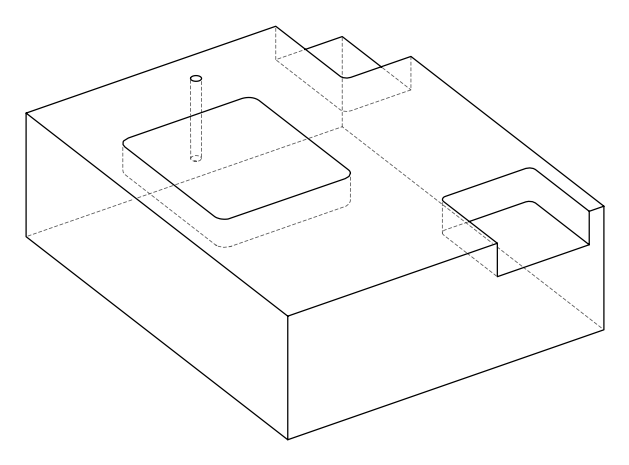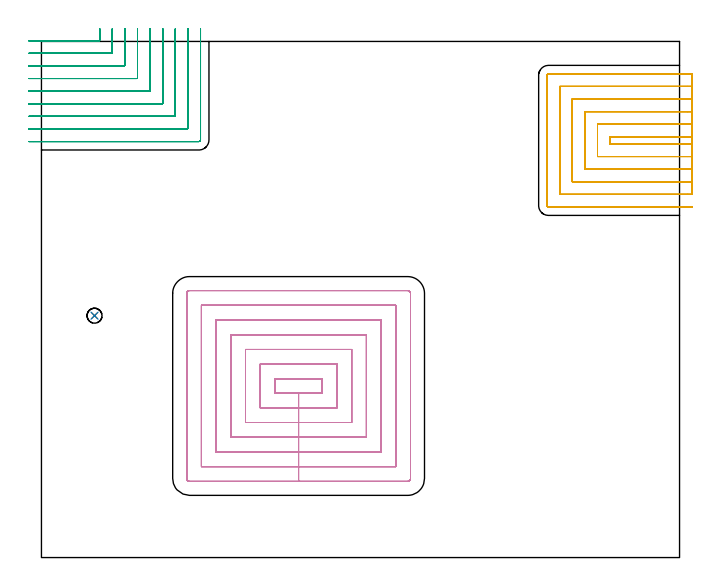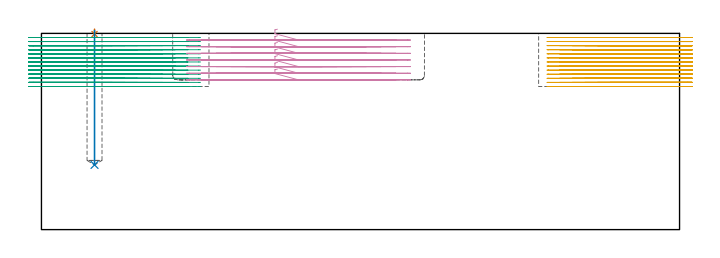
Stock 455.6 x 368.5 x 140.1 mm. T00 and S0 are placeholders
(PLAN: 5 operations, 4 tool changes, 116.5 min)
(1 SPOT_DRILL | STEP1POCKET | NXT0321_9005460120000 | 0.03 min | 1 mm3)
(2 DRILL_BLIND_HOLE_INTO_CENTER | STEP1POCKET | UGT0301_502 | 0.39 min | 8206 mm3)
(3 MILL_CORNER_NOTCH_RECTANGULAR | CORNER_NOTCH_RECTANGULAR | NXT0201_011 | Follow Part, ap 3, ae 75% | 33.87 min | 350867 mm3)
(4 MILL_RECTANGULAR_POCKET | POCKET_RECTANGULAR_STRAIGHT | UGT0201_095 | Follow Part, ap 5, ae 75% | 35.06 min | 926870 mm3)
(5 MILL_SLOT | SLOT_PARTIAL_RECTANGULAR | NXT0201_011 | Follow Part, ap 3, ae 75% | 47.12 min | 407559 mm3)
(TOOL NXT0321_9005460120000 | NC Spot Drill, 142deg, 12mm, Carbide, Uncoated | D12 PA142 FL30 Z2)
(TOOL UGT0301_502 | Carbide Drill 10.7 mm | D10.7 PA118 FL94 Z2)
(TOOL NXT0201_011 | ENDMILL 12mm [2P460-1200-NA 1630] | D12 FL38 Z6)
(TOOL UGT0201_095 | End mill 20 mm | D20 R3 FL38 Z4)
(OP 1 SPOT_DRILL)
G17 G21 G94 G90
T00 M6
G54
G17 G0 G90 X37.9 Y172.7 S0 M3
G43 Z150.1 H0
G94 G81 G98 Z139.639 F250. R143.1
G80
M5
M2
(OP 2 DRILL_BLIND_HOLE_INTO_CENTER)
G17 G21 G94 G90
T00 M6
G54
G17 G0 G90 X37.9 Y172.7 S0 M3
G43 Z150.1 H0
G94 G81 G98 Z46.2 F250. R142.1
G80
M5
M2
(OP 3 MILL_CORNER_NOTCH_RECTANGULAR)
G17 G21 G94 G90
T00 M6
G54
G17 G0 G90 X-8.979 Y369. S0 M3
G43 Z150.1 H1
Z137.185
G94 G1 X-5.979 F250.
X41.006 F500.
G3 X41.6 Y369.594 R0.6
G1 Y374.5
Y377.5 F250.
G0 Z150.1
X-9. Y360.
Z137.185
G1 X-6.
X50.005 F500.
G3 X50.6 Y360.595 R0.6
G1 Y374.5
Y377.5 F250.
G0 Z150.1
X-9. Y351.
Z137.185
G1 X-6.
X59.005 F500.
G3 X59.6 Y351.595 R0.6
G1 Y374.5
Y377.5 F250.
G0 Z150.1
X-9. Y342.
Z137.185
G1 X-6.
X68.005 F500.
G3 X68.6 Y342.595 R0.6
G1 Y374.5
Y377.5 F250.
G0 Z150.1
X-9. Y333.
Z137.185
G1 X-6.
X77.005 F500.
G3 X77.6 Y333.595 R0.6
G1 Y374.5
Y377.5 F250.
G0 Z150.1
X-9. Y324.
Z137.185
G1 X-6.
X86.004 F500.
G3 X86.6 Y324.596 R0.6
G1 Y374.5
Y377.5 F250.
G0 Z150.1
X-9. Y315.
Z137.185
G1 X-6.
X95.004 F500.
G3 X95.6 Y315.596 R0.6
G1 Y374.5
Y377.5 F250.
G0 Z150.1
X-9. Y306.
Z137.185
G1 X-6.
X104.004 F500.
G3 X104.6 Y306.596 R0.6
G1 Y374.5
Y377.5 F250.
G0 Z150.1
X-9. Y297.
Z137.185
G1 X-6.
X112.4 F500.
G3 X113.6 Y298.2 R1.2
G1 Y374.5
Y377.5 F250.
G0 Z150.1
X-8.979 Y369.
Z134.269
G1 X-5.979
X41.006 F500.
G3 X41.6 Y369.594 R0.6
G1 Y374.5
Y377.5 F250.
G0 Z150.1
X-9. Y360.
Z134.269
G1 X-6.
X50.005 F500.
G3 X50.6 Y360.595 R0.6
G1 Y374.5
Y377.5 F250.
G0 Z150.1
X-9. Y351.
Z134.269
G1 X-6.
X59.005 F500.
G3 X59.6 Y351.595 R0.6
G1 Y374.5
Y377.5 F250.
G0 Z150.1
X-9. Y342.
Z134.269
G1 X-6.
X68.005 F500.
G3 X68.6 Y342.595 R0.6
G1 Y374.5
Y377.5 F250.
G0 Z150.1
X-9. Y333.
Z134.269
G1 X-6.
X77.005 F500.
G3 X77.6 Y333.595 R0.6
G1 Y374.5
Y377.5 F250.
G0 Z150.1
X-9. Y324.
Z134.269
G1 X-6.
X86.004 F500.
G3 X86.6 Y324.596 R0.6
G1 Y374.5
Y377.5 F250.
G0 Z150.1
X-9. Y315.
Z134.269
G1 X-6.
X95.004 F500.
G3 X95.6 Y315.596 R0.6
G1 Y374.5
Y377.5 F250.
G0 Z150.1
X-9. Y306.
Z134.269
G1 X-6.
X104.004 F500.
G3 X104.6 Y306.596 R0.6
G1 Y374.5
Y377.5 F250.
G0 Z150.1
X-9. Y297.
Z134.269
G1 X-6.
X112.4 F500.
G3 X113.6 Y298.2 R1.2
G1 Y374.5
Y377.5 F250.
G0 Z150.1
X-8.979 Y369.
Z131.354
G1 X-5.979
X41.006 F500.
G3 X41.6 Y369.594 R0.6
G1 Y374.5
Y377.5 F250.
G0 Z150.1
X-9. Y360.
Z131.354
G1 X-6.
X50.005 F500.
G3 X50.6 Y360.595 R0.6
G1 Y374.5
Y377.5 F250.
G0 Z150.1
X-9. Y351.
Z131.354
G1 X-6.
X59.005 F500.
G3 X59.6 Y351.595 R0.6
G1 Y374.5
Y377.5 F250.
G0 Z150.1
X-9. Y342.
Z131.354
G1 X-6.
X68.005 F500.
G3 X68.6 Y342.595 R0.6
G1 Y374.5
Y377.5 F250.
G0 Z150.1
X-9. Y333.
Z131.354
G1 X-6.
X77.005 F500.
G3 X77.6 Y333.595 R0.6
G1 Y374.5
Y377.5 F250.
G0 Z150.1
X-9. Y324.
Z131.354
G1 X-6.
X86.004 F500.
G3 X86.6 Y324.596 R0.6
G1 Y374.5
Y377.5 F250.
G0 Z150.1
X-9. Y315.
Z131.354
G1 X-6.
X95.004 F500.
G3 X95.6 Y315.596 R0.6
G1 Y374.5
Y377.5 F250.
G0 Z150.1
X-9. Y306.
Z131.354
G1 X-6.
X104.004 F500.
G3 X104.6 Y306.596 R0.6
G1 Y374.5
Y377.5 F250.
G0 Z150.1
X-9. Y297.
Z131.354
G1 X-6.
X112.4 F500.
G3 X113.6 Y298.2 R1.2
G1 Y374.5
Y377.5 F250.
G0 Z150.1
X-8.979 Y369.
Z128.438
G1 X-5.979
X41.006 F500.
G3 X41.6 Y369.594 R0.6
G1 Y374.5
Y377.5 F250.
G0 Z150.1
X-9. Y360.
Z128.438
G1 X-6.
X50.005 F500.
G3 X50.6 Y360.595 R0.6
G1 Y374.5
Y377.5 F250.
G0 Z150.1
X-9. Y351.
Z128.438
G1 X-6.
X59.005 F500.
G3 X59.6 Y351.595 R0.6
G1 Y374.5
Y377.5 F250.
G0 Z150.1
X-9. Y342.
Z128.438
G1 X-6.
X68.005 F500.
G3 X68.6 Y342.595 R0.6
G1 Y374.5
Y377.5 F250.
G0 Z150.1
X-9. Y333.
Z128.438
G1 X-6.
X77.005 F500.
G3 X77.6 Y333.595 R0.6
G1 Y374.5
Y377.5 F250.
G0 Z150.1
X-9. Y324.
Z128.438
G1 X-6.
X86.004 F500.
G3 X86.6 Y324.596 R0.6
G1 Y374.5
Y377.5 F250.
G0 Z150.1
X-9. Y315.
Z128.438
G1 X-6.
X95.004 F500.
G3 X95.6 Y315.596 R0.6
G1 Y374.5
Y377.5 F250.
G0 Z150.1
X-9. Y306.
Z128.438
G1 X-6.
X104.004 F500.
G3 X104.6 Y306.596 R0.6
G1 Y374.5
Y377.5 F250.
G0 Z150.1
X-9. Y297.
Z128.438
G1 X-6.
X112.4 F500.
G3 X113.6 Y298.2 R1.2
G1 Y374.5
Y377.5 F250.
G0 Z150.1
X-8.979 Y369.
Z125.523
G1 X-5.979
X41.006 F500.
G3 X41.6 Y369.594 R0.6
G1 Y374.5
Y377.5 F250.
G0 Z150.1
X-9. Y360.
Z125.523
G1 X-6.
X50.005 F500.
G3 X50.6 Y360.595 R0.6
G1 Y374.5
Y377.5 F250.
G0 Z150.1
X-9. Y351.
Z125.523
G1 X-6.
X59.005 F500.
G3 X59.6 Y351.595 R0.6
G1 Y374.5
Y377.5 F250.
G0 Z150.1
X-9. Y342.
Z125.523
G1 X-6.
X68.005 F500.
G3 X68.6 Y342.595 R0.6
G1 Y374.5
Y377.5 F250.
G0 Z150.1
X-9. Y333.
Z125.523
G1 X-6.
X77.005 F500.
G3 X77.6 Y333.595 R0.6
G1 Y374.5
Y377.5 F250.
G0 Z150.1
X-9. Y324.
Z125.523
G1 X-6.
X86.004 F500.
G3 X86.6 Y324.596 R0.6
G1 Y374.5
Y377.5 F250.
G0 Z150.1
X-9. Y315.
Z125.523
G1 X-6.
X95.004 F500.
G3 X95.6 Y315.596 R0.6
G1 Y374.5
Y377.5 F250.
G0 Z150.1
X-9. Y306.
Z125.523
G1 X-6.
X104.004 F500.
G3 X104.6 Y306.596 R0.6
G1 Y374.5
Y377.5 F250.
G0 Z150.1
X-9. Y297.
Z125.523
G1 X-6.
X112.4 F500.
G3 X113.6 Y298.2 R1.2
G1 Y374.5
Y377.5 F250.
G0 Z150.1
X-8.979 Y369.
Z122.608
G1 X-5.979
X41.006 F500.
G3 X41.6 Y369.594 R0.6
G1 Y374.5
Y377.5 F250.
G0 Z150.1
X-9. Y360.
Z122.608
G1 X-6.
X50.005 F500.
G3 X50.6 Y360.595 R0.6
G1 Y374.5
Y377.5 F250.
G0 Z150.1
X-9. Y351.
Z122.608
G1 X-6.
X59.005 F500.
G3 X59.6 Y351.595 R0.6
G1 Y374.5
Y377.5 F250.
G0 Z150.1
X-9. Y342.
Z122.608
G1 X-6.
X68.005 F500.
G3 X68.6 Y342.595 R0.6
G1 Y374.5
Y377.5 F250.
G0 Z150.1
X-9. Y333.
Z122.608
G1 X-6.
X77.005 F500.
G3 X77.6 Y333.595 R0.6
G1 Y374.5
Y377.5 F250.
G0 Z150.1
X-9. Y324.
Z122.608
G1 X-6.
X86.004 F500.
G3 X86.6 Y324.596 R0.6
G1 Y374.5
Y377.5 F250.
G0 Z150.1
X-9. Y315.
Z122.608
G1 X-6.
X95.004 F500.
G3 X95.6 Y315.596 R0.6
G1 Y374.5
Y377.5 F250.
G0 Z150.1
X-9. Y306.
Z122.608
G1 X-6.
X104.004 F500.
G3 X104.6 Y306.596 R0.6
G1 Y374.5
Y377.5 F250.
G0 Z150.1
X-9. Y297.
Z122.608
G1 X-6.
X112.4 F500.
G3 X113.6 Y298.2 R1.2
G1 Y374.5
Y377.5 F250.
G0 Z150.1
X-8.979 Y369.
Z119.692
G1 X-5.979
X41.006 F500.
G3 X41.6 Y369.594 R0.6
G1 Y374.5
Y377.5 F250.
G0 Z150.1
X-9. Y360.
Z119.692
G1 X-6.
X50.005 F500.
G3 X50.6 Y360.595 R0.6
G1 Y374.5
Y377.5 F250.
G0 Z150.1
X-9. Y351.
Z119.692
G1 X-6.
X59.005 F500.
G3 X59.6 Y351.595 R0.6
G1 Y374.5
Y377.5 F250.
G0 Z150.1
X-9. Y342.
Z119.692
G1 X-6.
X68.005 F500.
G3 X68.6 Y342.595 R0.6
G1 Y374.5
Y377.5 F250.
G0 Z150.1
X-9. Y333.
Z119.692
G1 X-6.
X77.005 F500.
G3 X77.6 Y333.595 R0.6
G1 Y374.5
Y377.5 F250.
G0 Z150.1
X-9. Y324.
Z119.692
G1 X-6.
X86.004 F500.
G3 X86.6 Y324.596 R0.6
G1 Y374.5
Y377.5 F250.
G0 Z150.1
X-9. Y315.
Z119.692
G1 X-6.
X95.004 F500.
G3 X95.6 Y315.596 R0.6
G1 Y374.5
Y377.5 F250.
G0 Z150.1
X-9. Y306.
Z119.692
G1 X-6.
X104.004 F500.
G3 X104.6 Y306.596 R0.6
G1 Y374.5
Y377.5 F250.
G0 Z150.1
X-9. Y297.
Z119.692
G1 X-6.
X112.4 F500.
G3 X113.6 Y298.2 R1.2
G1 Y374.5
Y377.5 F250.
G0 Z150.1
X-8.979 Y369.
Z116.777
G1 X-5.979
X41.006 F500.
G3 X41.6 Y369.594 R0.6
G1 Y374.5
Y377.5 F250.
G0 Z150.1
X-9. Y360.
Z116.777
G1 X-6.
X50.005 F500.
G3 X50.6 Y360.595 R0.6
G1 Y374.5
Y377.5 F250.
G0 Z150.1
X-9. Y351.
Z116.777
G1 X-6.
X59.005 F500.
G3 X59.6 Y351.595 R0.6
G1 Y374.5
Y377.5 F250.
G0 Z150.1
X-9. Y342.
Z116.777
G1 X-6.
X68.005 F500.
G3 X68.6 Y342.595 R0.6
G1 Y374.5
Y377.5 F250.
G0 Z150.1
X-9. Y333.
Z116.777
G1 X-6.
X77.005 F500.
G3 X77.6 Y333.595 R0.6
G1 Y374.5
Y377.5 F250.
G0 Z150.1
X-9. Y324.
Z116.777
G1 X-6.
X86.004 F500.
G3 X86.6 Y324.596 R0.6
G1 Y374.5
Y377.5 F250.
G0 Z150.1
X-9. Y315.
Z116.777
G1 X-6.
X95.004 F500.
G3 X95.6 Y315.596 R0.6
G1 Y374.5
Y377.5 F250.
G0 Z150.1
X-9. Y306.
Z116.777
G1 X-6.
X104.004 F500.
G3 X104.6 Y306.596 R0.6
G1 Y374.5
Y377.5 F250.
G0 Z150.1
X-9. Y297.
Z116.777
G1 X-6.
X112.4 F500.
G3 X113.6 Y298.2 R1.2
G1 Y374.5
Y377.5 F250.
G0 Z150.1
X-8.979 Y369.
Z113.862
G1 X-5.979
X41.006 F500.
G3 X41.6 Y369.594 R0.6
G1 Y374.5
Y377.5 F250.
G0 Z150.1
X-9. Y360.
Z113.862
G1 X-6.
X50.005 F500.
G3 X50.6 Y360.595 R0.6
G1 Y374.5
Y377.5 F250.
G0 Z150.1
X-9. Y351.
Z113.862
G1 X-6.
X59.005 F500.
G3 X59.6 Y351.595 R0.6
G1 Y374.5
Y377.5 F250.
G0 Z150.1
X-9. Y342.
Z113.862
G1 X-6.
X68.005 F500.
G3 X68.6 Y342.595 R0.6
G1 Y374.5
Y377.5 F250.
G0 Z150.1
X-9. Y333.
Z113.862
G1 X-6.
X77.005 F500.
G3 X77.6 Y333.595 R0.6
G1 Y374.5
Y377.5 F250.
G0 Z150.1
X-9. Y324.
Z113.862
G1 X-6.
X86.004 F500.
G3 X86.6 Y324.596 R0.6
G1 Y374.5
Y377.5 F250.
G0 Z150.1
X-9. Y315.
Z113.862
G1 X-6.
X95.004 F500.
G3 X95.6 Y315.596 R0.6
G1 Y374.5
Y377.5 F250.
G0 Z150.1
X-9. Y306.
Z113.862
G1 X-6.
X104.004 F500.
G3 X104.6 Y306.596 R0.6
G1 Y374.5
Y377.5 F250.
G0 Z150.1
X-9. Y297.
Z113.862
G1 X-6.
X112.4 F500.
G3 X113.6 Y298.2 R1.2
G1 Y374.5
Y377.5 F250.
G0 Z150.1
X-8.979 Y369.
Z110.946
G1 X-5.979
X41.006 F500.
G3 X41.6 Y369.594 R0.6
G1 Y374.5
Y377.5 F250.
G0 Z150.1
X-9. Y360.
Z110.946
G1 X-6.
X50.005 F500.
G3 X50.6 Y360.595 R0.6
G1 Y374.5
Y377.5 F250.
G0 Z150.1
X-9. Y351.
Z110.946
G1 X-6.
X59.005 F500.
G3 X59.6 Y351.595 R0.6
G1 Y374.5
Y377.5 F250.
G0 Z150.1
X-9. Y342.
Z110.946
G1 X-6.
X68.005 F500.
G3 X68.6 Y342.595 R0.6
G1 Y374.5
Y377.5 F250.
G0 Z150.1
X-9. Y333.
Z110.946
G1 X-6.
X77.005 F500.
G3 X77.6 Y333.595 R0.6
G1 Y374.5
Y377.5 F250.
G0 Z150.1
X-9. Y324.
Z110.946
G1 X-6.
X86.004 F500.
G3 X86.6 Y324.596 R0.6
G1 Y374.5
Y377.5 F250.
G0 Z150.1
X-9. Y315.
Z110.946
G1 X-6.
X95.004 F500.
G3 X95.6 Y315.596 R0.6
G1 Y374.5
Y377.5 F250.
G0 Z150.1
X-9. Y306.
Z110.946
G1 X-6.
X104.004 F500.
G3 X104.6 Y306.596 R0.6
G1 Y374.5
Y377.5 F250.
G0 Z150.1
X-9. Y297.
Z110.946
G1 X-6.
X112.4 F500.
G3 X113.6 Y298.2 R1.2
G1 Y374.5
Y377.5 F250.
G0 Z150.1
X-8.979 Y369.
Z108.031
G1 X-5.979
X41.006 F500.
G3 X41.6 Y369.594 R0.6
G1 Y374.5
Y377.5 F250.
G0 Z150.1
X-9. Y360.
Z108.031
G1 X-6.
X50.005 F500.
G3 X50.6 Y360.595 R0.6
G1 Y374.5
Y377.5 F250.
G0 Z150.1
X-9. Y351.
Z108.031
G1 X-6.
X59.005 F500.
G3 X59.6 Y351.595 R0.6
G1 Y374.5
Y377.5 F250.
G0 Z150.1
X-9. Y342.
Z108.031
G1 X-6.
X68.005 F500.
G3 X68.6 Y342.595 R0.6
G1 Y374.5
Y377.5 F250.
G0 Z150.1
X-9. Y333.
Z108.031
G1 X-6.
X77.005 F500.
G3 X77.6 Y333.595 R0.6
G1 Y374.5
Y377.5 F250.
G0 Z150.1
X-9. Y324.
Z108.031
G1 X-6.
X86.004 F500.
G3 X86.6 Y324.596 R0.6
G1 Y374.5
Y377.5 F250.
G0 Z150.1
X-9. Y315.
Z108.031
G1 X-6.
X95.004 F500.
G3 X95.6 Y315.596 R0.6
G1 Y374.5
Y377.5 F250.
G0 Z150.1
X-9. Y306.
Z108.031
G1 X-6.
X104.004 F500.
G3 X104.6 Y306.596 R0.6
G1 Y374.5
Y377.5 F250.
G0 Z150.1
X-9. Y297.
Z108.031
G1 X-6.
X112.4 F500.
G3 X113.6 Y298.2 R1.2
G1 Y374.5
Y377.5 F250.
G0 Z150.1
X-8.979 Y369.
Z105.115
G1 X-5.979
X41.006 F500.
G3 X41.6 Y369.594 R0.6
G1 Y374.5
Y377.5 F250.
G0 Z150.1
X-9. Y360.
Z105.115
G1 X-6.
X50.005 F500.
G3 X50.6 Y360.595 R0.6
G1 Y374.5
Y377.5 F250.
G0 Z150.1
X-9. Y351.
Z105.115
G1 X-6.
X59.005 F500.
G3 X59.6 Y351.595 R0.6
G1 Y374.5
Y377.5 F250.
G0 Z150.1
X-9. Y342.
Z105.115
G1 X-6.
X68.005 F500.
G3 X68.6 Y342.595 R0.6
G1 Y374.5
Y377.5 F250.
G0 Z150.1
X-9. Y333.
Z105.115
G1 X-6.
X77.005 F500.
G3 X77.6 Y333.595 R0.6
G1 Y374.5
Y377.5 F250.
G0 Z150.1
X-9. Y324.
Z105.115
G1 X-6.
X86.004 F500.
G3 X86.6 Y324.596 R0.6
G1 Y374.5
Y377.5 F250.
G0 Z150.1
X-9. Y315.
Z105.115
G1 X-6.
X95.004 F500.
G3 X95.6 Y315.596 R0.6
G1 Y374.5
Y377.5 F250.
G0 Z150.1
X-9. Y306.
Z105.115
G1 X-6.
X104.004 F500.
G3 X104.6 Y306.596 R0.6
G1 Y374.5
Y377.5 F250.
G0 Z150.1
X-9. Y297.
Z105.115
G1 X-6.
X112.4 F500.
G3 X113.6 Y298.2 R1.2
G1 Y374.5
Y377.5 F250.
G0 Z150.1
X-8.979 Y369.
Z102.2
G1 X-5.979
X41.006 F500.
G3 X41.6 Y369.594 R0.6
G1 Y374.5
Y377.5 F250.
G0 Z150.1
X-9. Y360.
Z102.2
G1 X-6.
X50.005 F500.
G3 X50.6 Y360.595 R0.6
G1 Y374.5
Y377.5 F250.
G0 Z150.1
X-9. Y351.
Z102.2
G1 X-6.
X59.005 F500.
G3 X59.6 Y351.595 R0.6
G1 Y374.5
Y377.5 F250.
G0 Z150.1
X-9. Y342.
Z102.2
G1 X-6.
X68.005 F500.
G3 X68.6 Y342.595 R0.6
G1 Y374.5
Y377.5 F250.
G0 Z150.1
X-9. Y333.
Z102.2
G1 X-6.
X77.005 F500.
G3 X77.6 Y333.595 R0.6
G1 Y374.5
Y377.5 F250.
G0 Z150.1
X-9. Y324.
Z102.2
G1 X-6.
X86.004 F500.
G3 X86.6 Y324.596 R0.6
G1 Y374.5
Y377.5 F250.
G0 Z150.1
X-9. Y315.
Z102.2
G1 X-6.
X95.004 F500.
G3 X95.6 Y315.596 R0.6
G1 Y374.5
Y377.5 F250.
G0 Z150.1
X-9. Y306.
Z102.2
G1 X-6.
X104.004 F500.
G3 X104.6 Y306.596 R0.6
G1 Y374.5
Y377.5 F250.
G0 Z150.1
X-9. Y297.
Z102.2
G1 X-6.
X112.4 F500.
G3 X113.6 Y298.2 R1.2
G1 Y374.5
Y377.5 F250.
G0 Z150.1
M5
M2
(OP 4 MILL_RECTANGULAR_POCKET)
G17 G21 G94 G90
T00 M6
G54
G17 G0 G90 X168.497 Y127.6 S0 M3
G43 Z150.1 H0
Z143.1
G94 G1 X166.7 Z142.618 F250.
Y117.4 Z139.885
X183.6 Z135.357
X200.5 F500.
Y127.6
X166.7
Y117.4
X183.6
Y106.9
X211.
Y138.1
X156.2
Y106.9
X183.6
Y96.4
X221.5
Y148.6
X145.7
Y96.4
X183.6
Y85.9
X232.
Y159.1
X135.2
Y85.9
X183.6
Y75.4
X242.5
Y169.6
X124.7
Y75.4
X183.6
Y64.9
X253.
Y180.1
X114.2
Y64.9
X183.6
Y54.4
X261.5
G3 X263.5 Y56.4 R2.
G1 Y188.6
G3 X261.5 Y190.6 R2.
G1 X105.7
G3 X103.7 Y188.6 R2.
G1 Y56.4
G3 X105.7 Y54.4 R2.
G1 X183.6
X184.6
G0 X168.497 Y127.6 Z138.357
G1 X166.7 Z137.876 F250.
Y117.4 Z135.143
X183.6 Z130.614
X200.5 F500.
Y127.6
X166.7
Y117.4
X183.6
Y106.9
X211.
Y138.1
X156.2
Y106.9
X183.6
Y96.4
X221.5
Y148.6
X145.7
Y96.4
X183.6
Y85.9
X232.
Y159.1
X135.2
Y85.9
X183.6
Y75.4
X242.5
Y169.6
X124.7
Y75.4
X183.6
Y64.9
X253.
Y180.1
X114.2
Y64.9
X183.6
Y54.4
X261.5
G3 X263.5 Y56.4 R2.
G1 Y188.6
G3 X261.5 Y190.6 R2.
G1 X105.7
G3 X103.7 Y188.6 R2.
G1 Y56.4
G3 X105.7 Y54.4 R2.
G1 X183.6
X184.6
G0 X168.497 Y127.6 Z133.614
G1 X166.7 Z133.133 F250.
Y117.4 Z130.4
X183.6 Z125.871
X200.5 F500.
Y127.6
X166.7
Y117.4
X183.6
Y106.9
X211.
Y138.1
X156.2
Y106.9
X183.6
Y96.4
X221.5
Y148.6
X145.7
Y96.4
X183.6
Y85.9
X232.
Y159.1
X135.2
Y85.9
X183.6
Y75.4
X242.5
Y169.6
X124.7
Y75.4
X183.6
Y64.9
X253.
Y180.1
X114.2
Y64.9
X183.6
Y54.4
X261.5
G3 X263.5 Y56.4 R2.
G1 Y188.6
G3 X261.5 Y190.6 R2.
G1 X105.7
G3 X103.7 Y188.6 R2.
G1 Y56.4
G3 X105.7 Y54.4 R2.
G1 X183.6
X184.6
G0 X168.497 Y127.6 Z128.871
G1 X166.7 Z128.39 F250.
Y117.4 Z125.657
X183.6 Z121.129
X200.5 F500.
Y127.6
X166.7
Y117.4
X183.6
Y106.9
X211.
Y138.1
X156.2
Y106.9
X183.6
Y96.4
X221.5
Y148.6
X145.7
Y96.4
X183.6
Y85.9
X232.
Y159.1
X135.2
Y85.9
X183.6
Y75.4
X242.5
Y169.6
X124.7
Y75.4
X183.6
Y64.9
X253.
Y180.1
X114.2
Y64.9
X183.6
Y54.4
X261.5
G3 X263.5 Y56.4 R2.
G1 Y188.6
G3 X261.5 Y190.6 R2.
G1 X105.7
G3 X103.7 Y188.6 R2.
G1 Y56.4
G3 X105.7 Y54.4 R2.
G1 X183.6
X184.6
G0 X168.497 Y127.6 Z124.129
G1 X166.7 Z123.647 F250.
Y117.4 Z120.914
X183.6 Z116.386
X200.5 F500.
Y127.6
X166.7
Y117.4
X183.6
Y106.9
X211.
Y138.1
X156.2
Y106.9
X183.6
Y96.4
X221.5
Y148.6
X145.7
Y96.4
X183.6
Y85.9
X232.
Y159.1
X135.2
Y85.9
X183.6
Y75.4
X242.5
Y169.6
X124.7
Y75.4
X183.6
Y64.9
X253.
Y180.1
X114.2
Y64.9
X183.6
Y54.4
X261.5
G3 X263.5 Y56.4 R2.
G1 Y188.6
G3 X261.5 Y190.6 R2.
G1 X105.7
G3 X103.7 Y188.6 R2.
G1 Y56.4
G3 X105.7 Y54.4 R2.
G1 X183.6
X184.6
G0 X168.497 Y127.6 Z119.386
G1 X166.7 Z118.904 F250.
Y117.4 Z116.171
X183.6 Z111.643
X200.5 F500.
Y127.6
X166.7
Y117.4
X183.6
Y106.9
X211.
Y138.1
X156.2
Y106.9
X183.6
Y96.4
X221.5
Y148.6
X145.7
Y96.4
X183.6
Y85.9
X232.
Y159.1
X135.2
Y85.9
X183.6
Y75.4
X242.5
Y169.6
X124.7
Y75.4
X183.6
Y64.9
X253.
Y180.1
X114.2
Y64.9
X183.6
Y54.4
X261.5
G3 X263.5 Y56.4 R2.
G1 Y188.6
G3 X261.5 Y190.6 R2.
G1 X105.7
G3 X103.7 Y188.6 R2.
G1 Y56.4
G3 X105.7 Y54.4 R2.
G1 X183.6
X184.6
G0 X168.497 Y127.6 Z114.643
G1 X166.7 Z114.161 F250.
Y117.4 Z111.428
X183.6 Z106.9
X200.5 F500.
Y127.6
X166.7
Y117.4
X183.6
Y106.9
X211.
Y138.1
X156.2
Y106.9
X183.6
Y96.4
X221.5
Y148.6
X145.7
Y96.4
X183.6
Y85.9
X232.
Y159.1
X135.2
Y85.9
X183.6
Y75.4
X242.5
Y169.6
X124.7
Y75.4
X183.6
Y64.9
X253.
Y180.1
X114.2
Y64.9
X183.6
Y54.4
X261.5
G3 X263.5 Y56.4 R2.
G1 Y188.6
G3 X261.5 Y190.6 R2.
G1 X105.7
G3 X103.7 Y188.6 R2.
G1 Y56.4
G3 X105.7 Y54.4 R2.
G1 X183.6
X184.6
G0 Z150.1
M5
M2
(OP 5 MILL_SLOT)
G17 G21 G94 G90
T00 M6
G54
G17 G0 G90 X464.6 Y300.4 S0 M3
G43 Z150.1 H1
Z137.185
G94 G1 X461.6 F250.
X406. F500.
Y295.3
X461.6
X464.6 F250.
Y309.4
X461.6
X397. F500.
Y286.3
X461.6
X464.6 F250.
Y318.4
X461.6
X388. F500.
Y277.3
X461.6
X464.6 F250.
Y327.4
X461.6
X379. F500.
Y268.3
X461.6
X464.6 F250.
Y336.4
X461.6
X370. F500.
Y259.3
X461.6
X464.6 F250.
Y345.4
X461.6
X362. F500.
G3 X361. Y344.4 R1.
G1 Y251.3
G3 X362. Y250.3 R1.
G1 X461.6
X464.6 F250.
G0 Y300.4 Z134.269
G1 X461.6
X406. F500.
Y295.3
X461.6
X464.6 F250.
Y309.4
X461.6
X397. F500.
Y286.3
X461.6
X464.6 F250.
Y318.4
X461.6
X388. F500.
Y277.3
X461.6
X464.6 F250.
Y327.4
X461.6
X379. F500.
Y268.3
X461.6
X464.6 F250.
Y336.4
X461.6
X370. F500.
Y259.3
X461.6
X464.6 F250.
Y345.4
X461.6
X362. F500.
G3 X361. Y344.4 R1.
G1 Y251.3
G3 X362. Y250.3 R1.
G1 X461.6
X464.6 F250.
G0 Y300.4 Z131.354
G1 X461.6
X406. F500.
Y295.3
X461.6
X464.6 F250.
Y309.4
X461.6
X397. F500.
Y286.3
X461.6
X464.6 F250.
Y318.4
X461.6
X388. F500.
Y277.3
X461.6
X464.6 F250.
Y327.4
X461.6
X379. F500.
Y268.3
X461.6
X464.6 F250.
Y336.4
X461.6
X370. F500.
Y259.3
X461.6
X464.6 F250.
Y345.4
X461.6
X362. F500.
G3 X361. Y344.4 R1.
G1 Y251.3
G3 X362. Y250.3 R1.
G1 X461.6
X464.6 F250.
G0 Y300.4 Z128.438
G1 X461.6
X406. F500.
Y295.3
X461.6
X464.6 F250.
Y309.4
X461.6
X397. F500.
Y286.3
X461.6
X464.6 F250.
Y318.4
X461.6
X388. F500.
Y277.3
X461.6
X464.6 F250.
Y327.4
X461.6
X379. F500.
Y268.3
X461.6
X464.6 F250.
Y336.4
X461.6
X370. F500.
Y259.3
X461.6
X464.6 F250.
Y345.4
X461.6
X362. F500.
G3 X361. Y344.4 R1.
G1 Y251.3
G3 X362. Y250.3 R1.
G1 X461.6
X464.6 F250.
G0 Y300.4 Z125.523
G1 X461.6
X406. F500.
Y295.3
X461.6
X464.6 F250.
Y309.4
X461.6
X397. F500.
Y286.3
X461.6
X464.6 F250.
Y318.4
X461.6
X388. F500.
Y277.3
X461.6
X464.6 F250.
Y327.4
X461.6
X379. F500.
Y268.3
X461.6
X464.6 F250.
Y336.4
X461.6
X370. F500.
Y259.3
X461.6
X464.6 F250.
Y345.4
X461.6
X362. F500.
G3 X361. Y344.4 R1.
G1 Y251.3
G3 X362. Y250.3 R1.
G1 X461.6
X464.6 F250.
G0 Y300.4 Z122.608
G1 X461.6
X406. F500.
Y295.3
X461.6
X464.6 F250.
Y309.4
X461.6
X397. F500.
Y286.3
X461.6
X464.6 F250.
Y318.4
X461.6
X388. F500.
Y277.3
X461.6
X464.6 F250.
Y327.4
X461.6
X379. F500.
Y268.3
X461.6
X464.6 F250.
Y336.4
X461.6
X370. F500.
Y259.3
X461.6
X464.6 F250.
Y345.4
X461.6
X362. F500.
G3 X361. Y344.4 R1.
G1 Y251.3
G3 X362. Y250.3 R1.
G1 X461.6
X464.6 F250.
G0 Y300.4 Z119.692
G1 X461.6
X406. F500.
Y295.3
X461.6
X464.6 F250.
Y309.4
X461.6
X397. F500.
Y286.3
X461.6
X464.6 F250.
Y318.4
X461.6
X388. F500.
Y277.3
X461.6
X464.6 F250.
Y327.4
X461.6
X379. F500.
Y268.3
X461.6
X464.6 F250.
Y336.4
X461.6
X370. F500.
Y259.3
X461.6
X464.6 F250.
Y345.4
X461.6
X362. F500.
G3 X361. Y344.4 R1.
G1 Y251.3
G3 X362. Y250.3 R1.
G1 X461.6
X464.6 F250.
G0 Y300.4 Z116.777
G1 X461.6
X406. F500.
Y295.3
X461.6
X464.6 F250.
Y309.4
X461.6
X397. F500.
Y286.3
X461.6
X464.6 F250.
Y318.4
X461.6
X388. F500.
Y277.3
X461.6
X464.6 F250.
Y327.4
X461.6
X379. F500.
Y268.3
X461.6
X464.6 F250.
Y336.4
X461.6
X370. F500.
Y259.3
X461.6
X464.6 F250.
Y345.4
X461.6
X362. F500.
G3 X361. Y344.4 R1.
G1 Y251.3
G3 X362. Y250.3 R1.
G1 X461.6
X464.6 F250.
G0 Y300.4 Z113.862
G1 X461.6
X406. F500.
Y295.3
X461.6
X464.6 F250.
Y309.4
X461.6
X397. F500.
Y286.3
X461.6
X464.6 F250.
Y318.4
X461.6
X388. F500.
Y277.3
X461.6
X464.6 F250.
Y327.4
X461.6
X379. F500.
Y268.3
X461.6
X464.6 F250.
Y336.4
X461.6
X370. F500.
Y259.3
X461.6
X464.6 F250.
Y345.4
X461.6
X362. F500.
G3 X361. Y344.4 R1.
G1 Y251.3
G3 X362. Y250.3 R1.
G1 X461.6
X464.6 F250.
G0 Y300.4 Z110.946
G1 X461.6
X406. F500.
Y295.3
X461.6
X464.6 F250.
Y309.4
X461.6
X397. F500.
Y286.3
X461.6
X464.6 F250.
Y318.4
X461.6
X388. F500.
Y277.3
X461.6
X464.6 F250.
Y327.4
X461.6
X379. F500.
Y268.3
X461.6
X464.6 F250.
Y336.4
X461.6
X370. F500.
Y259.3
X461.6
X464.6 F250.
Y345.4
X461.6
X362. F500.
G3 X361. Y344.4 R1.
G1 Y251.3
G3 X362. Y250.3 R1.
G1 X461.6
X464.6 F250.
G0 Y300.4 Z108.031
G1 X461.6
X406. F500.
Y295.3
X461.6
X464.6 F250.
Y309.4
X461.6
X397. F500.
Y286.3
X461.6
X464.6 F250.
Y318.4
X461.6
X388. F500.
Y277.3
X461.6
X464.6 F250.
Y327.4
X461.6
X379. F500.
Y268.3
X461.6
X464.6 F250.
Y336.4
X461.6
X370. F500.
Y259.3
X461.6
X464.6 F250.
Y345.4
X461.6
X362. F500.
G3 X361. Y344.4 R1.
G1 Y251.3
G3 X362. Y250.3 R1.
G1 X461.6
X464.6 F250.
G0 Y300.4 Z105.115
G1 X461.6
X406. F500.
Y295.3
X461.6
X464.6 F250.
Y309.4
X461.6
X397. F500.
Y286.3
X461.6
X464.6 F250.
Y318.4
X461.6
X388. F500.
Y277.3
X461.6
X464.6 F250.
Y327.4
X461.6
X379. F500.
Y268.3
X461.6
X464.6 F250.
Y336.4
X461.6
X370. F500.
Y259.3
X461.6
X464.6 F250.
Y345.4
X461.6
X362. F500.
G3 X361. Y344.4 R1.
G1 Y251.3
G3 X362. Y250.3 R1.
G1 X461.6
X464.6 F250.
G0 Y300.4 Z102.2
G1 X461.6
X406. F500.
Y295.3
X461.6
X464.6 F250.
Y309.4
X461.6
X397. F500.
Y286.3
X461.6
X464.6 F250.
Y318.4
X461.6
X388. F500.
Y277.3
X461.6
X464.6 F250.
Y327.4
X461.6
X379. F500.
Y268.3
X461.6
X464.6 F250.
Y336.4
X461.6
X370. F500.
Y259.3
X461.6
X464.6 F250.
Y345.4
X461.6
X362. F500.
G3 X361. Y344.4 R1.
G1 Y251.3
G3 X362. Y250.3 R1.
G1 X461.6
X464.6 F250.
G0 Z150.1
M5
M2
